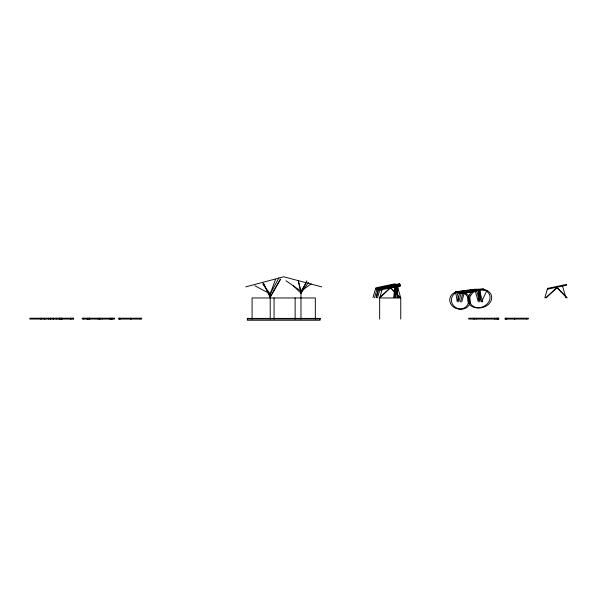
<?xml version="1.0" encoding="UTF-8"?>
<svg xmlns="http://www.w3.org/2000/svg" width="597" height="597" viewBox="0 0 597 597"><rect width="100%" height="100%" fill="white"/><g stroke="black" fill="none" stroke-linecap="round" stroke-linejoin="round"><path stroke-width="0.9" d="M480.063 289.329L479.846 301.836L476.242 289.351L457.168 291.866L458.772 301.836L461.242 293.254L467.003 292.075M397.624 284.47L397.289 297.784L397.93 285.65M394.692 284.993L394.065 297.627L394.901 284.687M396.229 285.075L395.61 297.702L396.438 284.762M378.341 288.463L376.207 297.784L378.961 288.232M372.991 297.627L375.812 287.844L395.05 283.776L394.796 284.859L375.528 288.814M374.528 297.702L377.229 288.336L396.468 284.269L396.214 285.351L376.953 289.299M377.491 297.851L380.244 288.291M398.833 284.008L399.147 285.097L399.99 285.097L399.99 285.941L399.147 285.941L398.833 284.008L399.677 284.008L400.162 285.926L380.849 289.888L381.005 288.082L381.849 288.082L381.849 288.926L381.573 289.896L380.729 289.896L380.729 289.052L381.573 289.052L381.849 288.082M380.729 289.896L381.005 288.082M474.705 289.269L478.309 301.761L478.518 289.254L459.705 293.179L457.227 301.761L455.63 291.791L474.705 289.269L480.078 289.329M460.414 301.918L463.197 292.254M461.697 301.985L464.451 292.426M544.837 297.784L547.591 288.232M270.21 319.059L270.21 293.925L275.501 279.523M306.865 280.799L300.97 293.217L293.328 285.814M254.889 285.784L270.21 293.925L278.859 277.993M280.165 279.642L270.21 297.105L263.143 283.112M280.62 279.097L270.21 297.105L263.508 283.291M300.97 319.059L300.97 291.164L305.574 283.903M308.477 282.381L300.97 293.217L298.455 281.829M546.121 297.851L556.964 287.575L567.15 297.851M379.252 297.933L390.498 287.679L400.691 297.955M545.71 297.828L556.964 287.575L566.792 297.828M285.978 280.747L300.97 291.164L311.141 283.903M245.77 286.881L283.717 276.762L321.656 286.881M398.938 285.038L380.55 289.045L380.386 288.224L399.632 284.023L399.796 284.851M378.394 288.224L397.632 284.157L397.945 285.247L378.685 289.194M380.192 288.478L399.43 284.411M458.645 293.493L477.884 289.426L486.913 290.493L481.488 301.918L477.884 289.426M464.399 292.612L483.637 288.545M547.539 288.418L566.777 284.351M379.968 289.261L399.99 285.097L400.117 285.933M462.891 293.328L482.152 289.381M464.175 293.396L483.436 289.441M547.315 289.194L566.583 285.247M400.744 319.059L400.744 297.955L379.662 297.955L379.662 319.059M247.352 318.97L320.074 318.97M457.168 291.866L461.242 293.254M455.63 291.791L459.705 293.179M400.333 297.933L390.498 287.679L379.662 297.955L382.826 286.993L397.58 286.993L400.744 297.955M262.822 284.038L270.21 293.925M562.314 285.291L565.919 297.784M479.175 289.493L482.779 301.985M399.99 285.941L399.677 284.008M394.968 285.359L398.572 297.851M298.448 281.008L300.97 291.164M380.729 289.052L380.893 289.881M526.42 318.216L526.42 319.059M514.838 318.216L514.838 319.059M514.599 318.216L514.599 319.059M506.719 318.216L506.719 319.059M506.174 318.216L506.174 319.059M505.562 318.216L505.562 319.059M498.219 318.216L498.219 319.059M497.928 318.216L497.928 319.059M497.659 318.216L497.659 319.059M497.085 318.216L497.085 319.059M495.958 318.216L495.958 319.059M494.555 318.216L494.555 319.059M484.443 318.216L484.443 319.059M476.257 318.216L476.257 319.059M474.548 318.216L474.548 319.059M473.481 318.216L473.481 319.059M399.147 285.097L399.147 285.941M381.573 289.052L381.573 289.896M315.328 319.059L315.328 297.955L252.098 297.955L252.098 319.059M295.134 297.955L295.134 319.059M274.06 297.955L274.06 319.059M139.967 318.216L139.967 319.059M131.079 318.216L131.079 319.059M130.773 318.216L130.773 319.059M120.273 318.216L120.273 319.059M119.721 318.216L119.721 319.059M119.415 318.216L119.415 319.059M112.281 318.216L112.281 319.059M111.773 318.216L111.773 319.059M111.214 318.216L111.214 319.059M110.639 318.216L110.639 319.059M109.505 318.216L109.505 319.059M102.438 318.216L102.438 319.059M100.58 318.216L100.58 319.059M99.423 318.216L99.423 319.059M99.139 318.216L99.139 319.059M97.99 318.216L97.99 319.059M89.804 318.216L89.804 319.059M89.714 318.216L89.714 319.059M89.431 318.216L89.431 319.059M88.102 318.216L88.102 319.059M87.931 318.216L87.931 319.059M87.028 318.216L87.028 319.059M83.767 318.216L83.767 319.059M73.267 318.216L73.267 319.059M71.14 318.216L71.14 319.059M70.431 318.216L70.431 319.059M62.245 318.216L62.245 319.059M61.536 318.216L61.536 319.059M61.297 318.216L61.297 319.059M60.14 318.216L60.14 319.059M59.864 318.216L59.864 319.059M59.394 318.216L59.394 319.059M59.043 318.216L59.043 319.059M56.305 318.216L56.305 319.059M53.812 318.216L53.812 319.059M53.103 318.216L53.103 319.059M50.432 318.216L50.432 319.059M50.155 318.216L50.155 319.059M48.656 318.216L48.656 319.059M44.924 318.216L44.924 319.059M44.215 318.216L44.215 319.059M41.723 318.216L41.723 319.059M40.723 318.216L40.723 319.059M469.182 295.037L469.167 295.06A11.313 9.074 -16.1 0 0 475.339 307.664L476.242 307.791A11.313 9.074 -16.1 0 0 487.01 304.134A11.313 9.074 -16.1 0 0 489.585 294.873L489.443 294.522A11.313 9.074 -16.1 0 0 482.391 289.515L480.988 289.351A11.313 9.074 -16.1 0 0 479.846 289.336L478.645 289.418A11.313 9.074 -16.1 0 0 476.242 289.918L475.749 290.082A11.313 9.074 -16.1 0 0 469.287 294.881L469.197 295.015M470.824 295.119L470.817 295.142A11.313 9.074 -16.1 0 0 476.981 307.746L477.884 307.873A11.313 9.074 -16.1 0 0 488.652 304.216A11.313 9.074 -16.1 0 0 491.227 294.955L491.085 294.605A11.313 9.074 -16.1 0 0 484.033 289.59L482.637 289.433A11.313 9.074 -16.1 0 0 481.488 289.418L480.286 289.5A11.313 9.074 -16.1 0 0 477.884 290L477.391 290.157A11.313 9.074 -16.1 0 0 470.929 294.963L470.824 295.119M454.832 292.515L454.802 292.53A9.53 8.589 16.1 0 0 449.892 301.612A9.53 8.589 16.1 0 0 458.28 308.992L458.772 309.052A9.53 8.589 16.1 0 0 461.115 308.992L461.421 308.947A9.53 8.589 16.1 0 0 468.242 298.41L468.152 298.149A9.53 8.589 16.1 0 0 459.697 291.814L457.28 291.851A9.53 8.589 16.1 0 0 455.048 292.433L454.862 292.508M456.474 292.597L456.444 292.612A9.53 8.589 16.1 0 0 451.533 301.694A9.53 8.589 16.1 0 0 459.921 309.074L460.414 309.127A9.53 8.589 16.1 0 0 462.757 309.074L463.063 309.03A9.53 8.589 16.1 0 0 469.884 298.493L469.802 298.231A9.53 8.589 16.1 0 0 461.339 291.896L458.974 291.926A9.53 8.589 16.1 0 0 456.69 292.515L456.504 292.59M73.625 318.216L29.85 318.216L29.85 319.059L73.625 319.059L73.625 318.216M114.646 318.216L82.259 318.216L82.259 319.059L114.646 319.059L114.646 318.216M141.676 318.216L118.564 318.216L118.564 319.059L141.676 319.059L141.676 318.216M498.734 318.216L468.712 318.216L468.712 319.059L498.734 319.059L498.734 318.216M528.129 318.216L505.017 318.216L505.017 319.059L528.129 319.059L528.129 318.216M320.074 318.402L247.352 318.402L247.352 320.238L320.074 320.238L320.074 318.402"/></g></svg>
